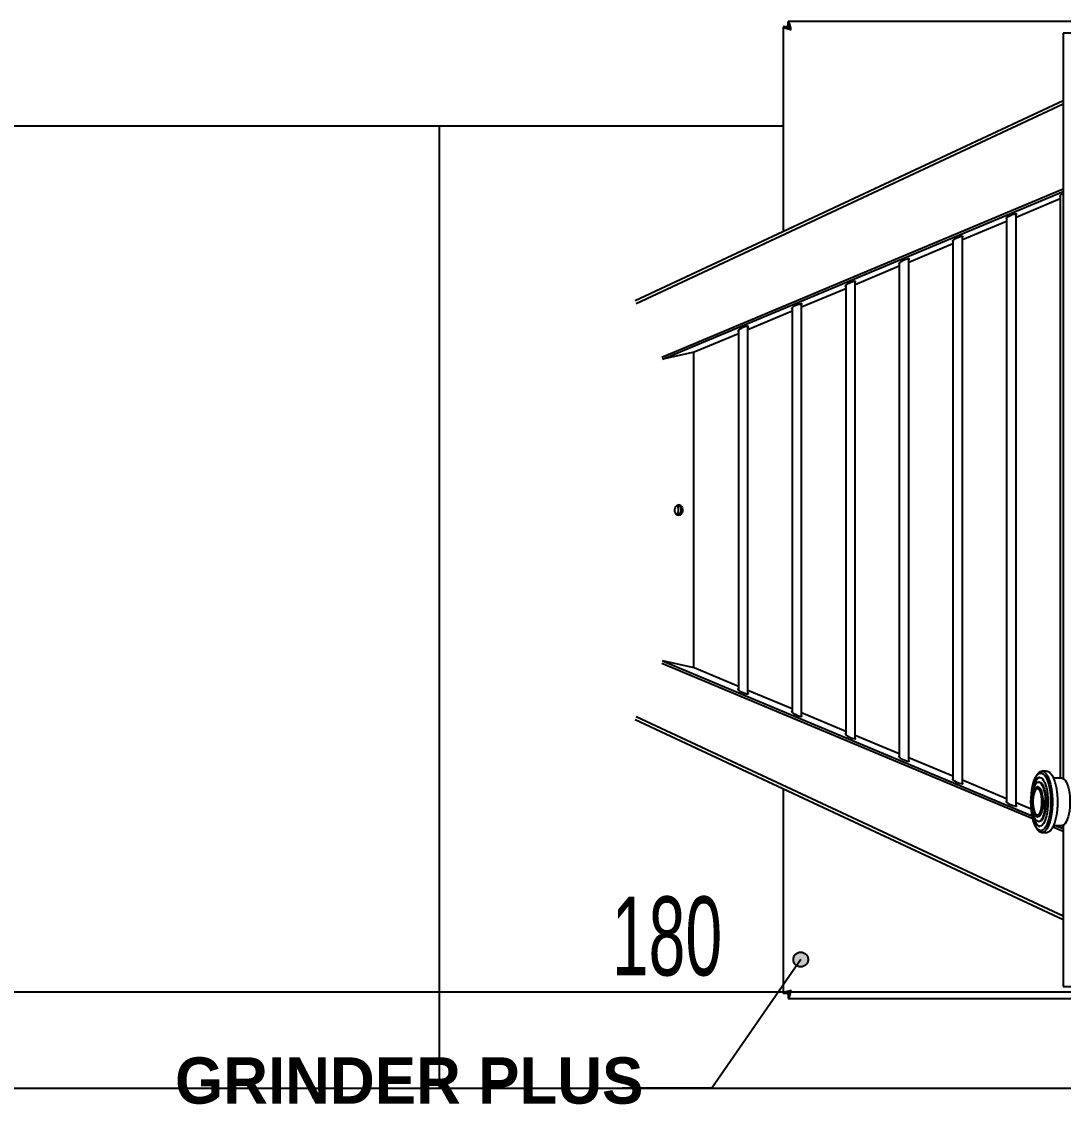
# Model space of a CAD drawing. Header units: millimetres. Extents: x 933584 to 974011, y 4545988 to 4553664.
# Drawn here: x 954611 to 954677, y 4549443.8 to 4549512.4 of the extents above; entities that cross this region are included whole.
import ezdxf

# ---------------------------------------------------------------- set-up
doc = ezdxf.new("R2010")
doc.units = ezdxf.units.MM
doc.header["$PDMODE"] = 35
doc.linetypes.add('HIDDEN', pattern=[9.525, 6.35, -3.175])
doc.layers.get('0').update_dxf_attribs({"color": 255})
doc.layers.get('Defpoints').update_dxf_attribs({"color": 8})
for name, color, linetype in [('0-DMS-50', 143, 'Continuous'), ('0-HSL-SLD', 252, 'Continuous'), ('0-LNS-VLF', 11, 'Continuous'), ('0-TXT-NRS', 6, 'Continuous')]:
    doc.layers.add(name, color=color, linetype=linetype)
doc.styles.add('Century Gothic_B_3', font='GOTHICB.TTF', dxfattribs={"height": 4})
doc.styles.add('dim_romans_50', font='swissl.ttf', dxfattribs={"width": 0.6, "height": 5})
doc.dimstyles.new('ONK_dim 1_50', dxfattribs={"dimscale": 5, "dimtxt": 4, "dimasz": 0.5, "dimexe": 0.5, "dimexo": 0.5, "dimgap": 0.2, "dimtad": 1, "dimdec": 1, "dimrnd": 0.5, "dimzin": 9, "dimtxsty": 'dim_romans_50', "dimblk": 'OBLIQUE', "dimcen": 1, "dimclre": 256, "dimclrt": 256, "dimazin": 2, "dimtfac": 1, "dimtdec": 1, "dimtix": 1, "dimtmove": 2, "dimatfit": 3, "dimldrblk": 'OBLIQUE', "dimfxl": 3, "dimfxlon": 1, "dimarcsym": 0})

# ---------------------------------------------------------------- blocks, each defined once
blk = doc.blocks.new('cbxcbb')
at = {"layer": '0-HSL-SLD', "linetype": 'Continuous'}
for p, q in [((954561.846, 4547505.76), (954659.209, 4547505.76)), ((954637.44, 4547444.8), (954637.44, 4547505.76)), ((954561.846, 4547444.8), (954741.846, 4547444.8))]:
    blk.add_line(p, q, dxfattribs=at)
blk = doc.blocks.new('_Oblique')
at = {"color": 0, "linetype": 'ByBlock', "lineweight": -2}
blk.add_line((-0.5, -0.5), (0.5, 0.5), dxfattribs=at)
blk = doc.blocks.new('*D2091')
at = {"layer": '0-DMS-50', "lineweight": -2}
for p, q in [((954561.846, 4549447.3), (954561.846, 4549453.397)), ((954741.846, 4549447.3), (954741.846, 4549453.397))]:
    blk.add_line(p, q, dxfattribs=at)
at = {"layer": '0-DMS-50', "color": 0, "lineweight": -2}
blk.add_line((954561.846, 4549450.897), (954741.846, 4549450.897), dxfattribs=at)
at = {"layer": 'Defpoints', "color": 0}
for p in [(954741.846, 4549450.897), (954561.846, 4549444.8), (954741.846, 4549444.8)]:
    blk.add_point(p, dxfattribs=at)
at = {"layer": '0-DMS-50', "color": 0, "linetype": 'ByBlock', "lineweight": -2, "xscale": 2.5, "yscale": 2.5, "zscale": 2.5, "rotation": 180}
blk.add_blockref('_Oblique', (954561.846, 4549450.897), dxfattribs=at)
at = {"layer": '0-DMS-50', "color": 0, "linetype": 'ByBlock', "lineweight": -2, "xscale": 2.5, "yscale": 2.5, "zscale": 2.5}
blk.add_blockref('_Oblique', (954741.846, 4549450.897), dxfattribs=at)
at = {"layer": '0-DMS-50', "insert": (954651.846, 4549454.397), "char_height": 5, "attachment_point": 5, "style": 'dim_romans_50'}
blk.add_mtext('180', dxfattribs=at)

msp = doc.modelspace()

# ---------------------------------------------------------------- hatches: boundary and pattern name
at = {"layer": '0-LNS-VLF', "linetype": 'HIDDEN', "ltscale": 0.5}
h = msp.add_hatch(color=256, dxfattribs=at)
h.dxf.hatch_style = 1
edge = h.paths.add_edge_path()
edge.add_arc((954660.32, 4549452.941), 0.467, 0, 360)

# ---------------------------------------------------------------- linework, layer by layer
at = {"layer": '0-LNS-VLF', "ltscale": 0.5}
msp.add_lwpolyline([(954660.32, 4549452.941), (954654.692, 4549444.8), (954649, 4549444.8)], dxfattribs=at)
at = {"layer": '0-LNS-VLF', "linetype": 'HIDDEN', "ltscale": 0.5}
msp.add_circle((954660.32, 4549452.941), 0.467, dxfattribs=at)
at = {"layer": '0-TXT-NRS'}
for p, q in [((954726.288, 4549512.37), (954659.53, 4549512.37)), ((954659.53, 4549512.12), (954659.53, 4549512.37)), ((954659.209, 4549512.049), (954659.209, 4549499.069)), ((954659.459, 4549512.049), (954659.209, 4549512.049)), ((954659.616, 4549512.049), (954659.459, 4549512.049)), ((954676.942, 4549511.637), (954676.942, 4549464.413)), ((954680.875, 4549511.637), (954676.942, 4549511.637)), ((954676.942, 4549507.354), (954649.823, 4549494.683)), ((954676.942, 4549507.135), (954649.898, 4549494.499)), ((954651.517, 4549491.118), (954676.942, 4549501.766)), ((954651.572, 4549490.982), (954676.942, 4549501.607)), ((954676.76, 4549501.359), (954676.76, 4549464.431)), ((954676.76, 4549501.135), (954673.962, 4549499.963)), ((954673.362, 4549499.936), (954673.362, 4549462.904)), ((954673.865, 4549500.17), (954673.962, 4549500.17)), ((954673.962, 4549462.67), (954673.962, 4549500.17)), ((954673.962, 4549500.17), (954673.962, 4549500.17)), ((954673.362, 4549499.712), (954670.564, 4549498.54)), ((954669.964, 4549498.513), (954669.964, 4549464.327)), ((954670.564, 4549464.08), (954670.564, 4549498.76)), ((954669.964, 4549498.289), (954667.166, 4549497.117)), ((954666.566, 4549497.09), (954666.566, 4549465.75)), ((954667.166, 4549465.503), (954667.166, 4549497.337)), ((954666.566, 4549496.866), (954663.768, 4549495.694)), ((954663.768, 4549466.926), (954663.768, 4549495.914)), ((954663.168, 4549495.443), (954660.37, 4549494.271)), ((954663.168, 4549495.667), (954663.168, 4549467.173)), ((954660.242, 4549494.47), (954660.37, 4549494.47)), ((954660.37, 4549468.37), (954660.37, 4549494.47)), ((954660.37, 4549494.47), (954660.37, 4549494.47)), ((954659.77, 4549494.02), (954656.972, 4549492.848)), ((954659.77, 4549494.244), (954659.77, 4549468.596)), ((954656.972, 4549469.772), (954656.972, 4549493.068)), ((954656.372, 4549492.597), (954653.573, 4549491.425)), ((954656.372, 4549492.821), (954656.372, 4549470.019)), ((954653.573, 4549491.425), (954651.572, 4549490.982)), ((954653.517, 4549491.412), (954653.517, 4549471.428)), ((954651.517, 4549471.722), (954675.019, 4549461.879)), ((954653.573, 4549471.415), (954651.572, 4549471.858)), ((954651.572, 4549471.858), (954674.982, 4549462.054)), ((954656.372, 4549470.243), (954653.573, 4549471.415)), ((954659.77, 4549468.82), (954656.972, 4549469.991)), ((954649.898, 4549468.341), (954676.942, 4549455.705)), ((954660.242, 4549468.37), (954660.37, 4549468.37)), ((954663.168, 4549467.397), (954660.37, 4549468.568)), ((954660.37, 4549468.37), (954660.37, 4549468.37)), ((954649.823, 4549468.156), (954676.942, 4549455.486)), ((954666.566, 4549465.974), (954663.768, 4549467.145)), ((954669.964, 4549464.551), (954667.166, 4549465.722)), ((954675.845, 4549464.871), (954675.601, 4549464.871)), ((954675.845, 4549464.871), (954675.852, 4549464.871)), ((954673.362, 4549463.128), (954670.564, 4549464.299)), ((954675.425, 4549464.181), (954675.386, 4549464.181)), ((954676.863, 4549464.431), (954676.345, 4549464.431)), ((954659.209, 4549463.771), (954659.209, 4549450.791)), ((954675.334, 4549463.881), (954675.306, 4549463.881)), ((954674.926, 4549462.473), (954673.962, 4549462.876)), ((954674.969, 4549463.225), (954674.936, 4549463.113)), ((954674.987, 4549463.114), (954674.969, 4549463.225)), ((954674.997, 4549463.225), (954674.969, 4549463.225)), ((954674.976, 4549463.086), (954674.985, 4549463.081)), ((954675.724, 4549462.976), (954675.683, 4549462.964)), ((954675.771, 4549462.976), (954675.724, 4549462.976)), ((954673.865, 4549462.67), (954673.962, 4549462.67)), ((954673.962, 4549462.67), (954673.962, 4549462.67)), ((954674.929, 4549462.743), (954674.97, 4549462.755)), ((954674.976, 4549462.743), (954674.929, 4549462.743)), ((954674.986, 4549462.755), (954674.97, 4549462.755)), ((954674.976, 4549462.743), (954674.987, 4549462.746)), ((954675.659, 4549462.643), (954675.684, 4549462.493)), ((954675.676, 4549462.632), (954675.659, 4549462.643)), ((954675.677, 4549462.643), (954675.659, 4549462.643)), ((954675.684, 4549462.493), (954675.716, 4549462.606)), ((954675.731, 4549462.493), (954675.684, 4549462.493)), ((954675.716, 4549462.606), (954675.763, 4549462.606)), ((954675.731, 4549462.493), (954675.763, 4549462.606)), ((954675.306, 4549461.981), (954675.334, 4549461.981)), ((954675.386, 4549461.681), (954675.425, 4549461.681)), ((954676.345, 4549461.431), (954676.863, 4549461.431)), ((954676.469, 4549461.431), (954676.942, 4549461.233)), ((954676.942, 4549461.449), (954676.942, 4549451.237)), ((954675.601, 4549460.991), (954675.845, 4549460.991)), ((954675.845, 4549460.991), (954675.836, 4549460.991)), ((954676.301, 4549461.342), (954676.942, 4549461.074)), ((954676.942, 4549451.237), (954680.875, 4549451.237)), ((954659.459, 4549450.791), (954659.209, 4549450.791)), ((954659.459, 4549450.791), (954659.617, 4549450.791)), ((954659.53, 4549450.72), (954659.53, 4549450.47)), ((954659.53, 4549450.47), (954726.288, 4549450.47))]:
    msp.add_line(p, q, dxfattribs=at)
for points in [[(954652.589, 4549481.09), (954652.508, 4549481.108), (954652.436, 4549481.16), (954652.38, 4549481.239), (954652.347, 4549481.339), (954652.34, 4549481.447), (954652.36, 4549481.553), (954652.405, 4549481.643), (954652.47, 4549481.71), (954652.548, 4549481.745), (954652.63, 4549481.745), (954652.708, 4549481.71), (954652.773, 4549481.643), (954652.818, 4549481.553), (954652.838, 4549481.447), (954652.831, 4549481.339), (954652.798, 4549481.239), (954652.743, 4549481.16), (954652.67, 4549481.108), (954652.589, 4549481.09)], [(954652.54, 4549481.744), (954652.61, 4549481.71), (954652.675, 4549481.643), (954652.72, 4549481.553), (954652.74, 4549481.447), (954652.733, 4549481.339), (954652.7, 4549481.239), (954652.645, 4549481.16), (954652.572, 4549481.108), (954652.54, 4549481.096)], [(954675.375, 4549464.755), (954675.422, 4549464.799), (954675.51, 4549464.853), (954675.601, 4549464.871), (954675.691, 4549464.853), (954675.78, 4549464.8), (954675.865, 4549464.711), (954675.945, 4549464.59), (954676.019, 4549464.437), (954676.086, 4549464.257), (954676.143, 4549464.052), (954676.19, 4549463.826), (954676.226, 4549463.583), (954676.251, 4549463.328), (954676.263, 4549463.066), (954676.263, 4549462.801), (954676.251, 4549462.538), (954676.227, 4549462.283), (954676.191, 4549462.04), (954676.144, 4549461.814), (954676.087, 4549461.608), (954676.021, 4549461.428), (954675.947, 4549461.275), (954675.866, 4549461.153), (954675.781, 4549461.064), (954675.692, 4549461.009), (954675.602, 4549460.991), (954675.602, 4549460.991)], [(954674.906, 4549462.929), (954674.912, 4549463.183), (954674.93, 4549463.432), (954674.959, 4549463.672), (954675, 4549463.897), (954675.051, 4549464.103), (954675.112, 4549464.287), (954675.18, 4549464.444), (954675.256, 4549464.571), (954675.337, 4549464.667), (954675.421, 4549464.729), (954675.508, 4549464.756), (954675.595, 4549464.747), (954675.681, 4549464.703), (954675.764, 4549464.625), (954675.842, 4549464.514), (954675.914, 4549464.371), (954675.979, 4549464.201), (954676.035, 4549464.006), (954676.081, 4549463.79), (954676.117, 4549463.558), (954676.141, 4549463.313), (954676.153, 4549463.06), (954676.153, 4549462.806), (954676.141, 4549462.553), (954676.117, 4549462.308), (954676.082, 4549462.076), (954676.036, 4549461.859), (954675.98, 4549461.664), (954675.915, 4549461.493), (954675.843, 4549461.351), (954675.765, 4549461.239), (954675.682, 4549461.16), (954675.596, 4549461.115), (954675.509, 4549461.106), (954675.422, 4549461.132), (954675.338, 4549461.194), (954675.257, 4549461.289), (954675.181, 4549461.416), (954675.113, 4549461.573), (954675.052, 4549461.756), (954675.001, 4549461.962), (954674.96, 4549462.187), (954674.93, 4549462.426), (954674.912, 4549462.675), (954674.906, 4549462.929)], [(954675.984, 4549462.933), (954675.978, 4549462.696), (954675.96, 4549462.465), (954675.929, 4549462.245), (954675.888, 4549462.041), (954675.836, 4549461.857), (954675.776, 4549461.699), (954675.708, 4549461.57), (954675.634, 4549461.473), (954675.556, 4549461.41), (954675.475, 4549461.382), (954675.394, 4549461.391), (954675.314, 4549461.436), (954675.238, 4549461.516), (954675.166, 4549461.629), (954675.102, 4549461.773), (954675.045, 4549461.944), (954674.999, 4549462.138), (954674.963, 4549462.35), (954674.938, 4549462.576), (954674.926, 4549462.811), (954674.925, 4549463.048), (954674.938, 4549463.283), (954674.962, 4549463.509), (954674.998, 4549463.722), (954675.045, 4549463.916), (954675.101, 4549464.087), (954675.165, 4549464.231), (954675.237, 4549464.345), (954675.313, 4549464.425), (954675.393, 4549464.471), (954675.474, 4549464.48), (954675.554, 4549464.453), (954675.633, 4549464.39), (954675.707, 4549464.294), (954675.775, 4549464.165), (954675.836, 4549464.007), (954675.887, 4549463.824), (954675.929, 4549463.62), (954675.959, 4549463.4), (954675.978, 4549463.169), (954675.984, 4549462.933)], [(954674.971, 4549463.225), (954674.977, 4549463.296), (954675.004, 4549463.493), (954675.042, 4549463.673), (954675.09, 4549463.833), (954675.147, 4549463.966), (954675.21, 4549464.07), (954675.278, 4549464.14), (954675.35, 4549464.176), (954675.422, 4549464.177), (954675.494, 4549464.141), (954675.562, 4549464.071), (954675.625, 4549463.967), (954675.682, 4549463.834), (954675.73, 4549463.675), (954675.768, 4549463.495), (954675.795, 4549463.298), (954675.81, 4549463.091), (954675.814, 4549462.879), (954675.804, 4549462.669), (954675.783, 4549462.466), (954675.751, 4549462.277), (954675.708, 4549462.106), (954675.655, 4549461.959), (954675.595, 4549461.84), (954675.529, 4549461.753), (954675.459, 4549461.699), (954675.387, 4549461.681), (954675.387, 4549461.681)], [(954675.474, 4549464.48), (954675.452, 4549464.476), (954675.372, 4549464.44), (954675.294, 4549464.368), (954675.222, 4549464.263), (954675.155, 4549464.126), (954675.097, 4549463.961), (954675.048, 4549463.772), (954675.009, 4549463.564), (954674.982, 4549463.34), (954674.979, 4549463.308)], [(954675.425, 4549464.181), (954675.443, 4549464.18), (954675.514, 4549464.153), (954675.584, 4549464.091), (954675.649, 4549463.996), (954675.707, 4549463.87), (954675.757, 4549463.717), (954675.798, 4549463.542), (954675.828, 4549463.349), (954675.846, 4549463.144), (954675.852, 4549462.932)], [(954676.863, 4549464.431), (954676.922, 4549464.421), (954676.999, 4549464.378), (954677.073, 4549464.301), (954677.142, 4549464.191), (954677.204, 4549464.052), (954677.259, 4549463.887), (954677.304, 4549463.699), (954677.339, 4549463.493), (954677.363, 4549463.274), (954677.375, 4549463.048), (954677.375, 4549462.818), (954677.363, 4549462.591), (954677.339, 4549462.372), (954677.305, 4549462.166), (954677.26, 4549461.978), (954677.205, 4549461.812), (954677.143, 4549461.673), (954677.074, 4549461.563), (954677, 4549461.485), (954676.923, 4549461.441), (954676.863, 4549461.431)], [(954675.306, 4549461.981), (954675.243, 4549461.999), (954675.182, 4549462.053), (954675.125, 4549462.141), (954675.076, 4549462.259), (954675.036, 4549462.402), (954675.006, 4549462.567), (954674.987, 4549462.745), (954674.981, 4549462.93), (954674.987, 4549463.115), (954675.005, 4549463.294), (954675.035, 4549463.458), (954675.076, 4549463.602), (954675.125, 4549463.72), (954675.181, 4549463.808), (954675.242, 4549463.863), (954675.305, 4549463.881), (954675.369, 4549463.863), (954675.43, 4549463.809), (954675.486, 4549463.722), (954675.535, 4549463.604), (954675.576, 4549463.46), (954675.606, 4549463.296), (954675.624, 4549463.117), (954675.631, 4549462.932), (954675.624, 4549462.747), (954675.606, 4549462.569), (954675.576, 4549462.404), (954675.536, 4549462.26), (954675.486, 4549462.142), (954675.43, 4549462.054), (954675.369, 4549462), (954675.306, 4549461.981)], [(954675.582, 4549462.932), (954675.576, 4549462.755), (954675.557, 4549462.586), (954675.527, 4549462.432), (954675.486, 4549462.3), (954675.437, 4549462.195), (954675.382, 4549462.123), (954675.322, 4549462.086), (954675.261, 4549462.086), (954675.202, 4549462.122), (954675.146, 4549462.194), (954675.097, 4549462.299), (954675.056, 4549462.431), (954675.026, 4549462.585), (954675.007, 4549462.753), (954675.001, 4549462.93), (954675.007, 4549463.107), (954675.026, 4549463.276), (954675.056, 4549463.43), (954675.097, 4549463.562), (954675.146, 4549463.667), (954675.201, 4549463.739), (954675.261, 4549463.776), (954675.322, 4549463.777), (954675.381, 4549463.74), (954675.437, 4549463.668), (954675.486, 4549463.563), (954675.526, 4549463.431), (954675.557, 4549463.278), (954675.576, 4549463.109), (954675.582, 4549462.932)], [(954675.306, 4549463.78), (954675.259, 4549463.762), (954675.201, 4549463.707), (954675.148, 4549463.618), (954675.103, 4549463.499), (954675.068, 4549463.355), (954675.043, 4549463.193), (954675.03, 4549463.019), (954675.03, 4549462.841), (954675.043, 4549462.668), (954675.068, 4549462.505), (954675.104, 4549462.362), (954675.149, 4549462.243), (954675.202, 4549462.154), (954675.259, 4549462.099), (954675.306, 4549462.082)], [(954675.334, 4549463.881), (954675.397, 4549463.863), (954675.458, 4549463.809), (954675.514, 4549463.722), (954675.563, 4549463.604), (954675.604, 4549463.46), (954675.634, 4549463.296), (954675.652, 4549463.117), (954675.659, 4549462.932)], [(954675.659, 4549462.932), (954675.653, 4549462.747), (954675.634, 4549462.569), (954675.604, 4549462.404), (954675.564, 4549462.26), (954675.515, 4549462.142), (954675.458, 4549462.054), (954675.398, 4549462), (954675.334, 4549461.981), (954675.334, 4549461.981)], [(954675.852, 4549462.932), (954675.846, 4549462.721), (954675.828, 4549462.516), (954675.798, 4549462.323), (954675.758, 4549462.147), (954675.708, 4549461.994), (954675.649, 4549461.867), (954675.585, 4549461.772), (954675.515, 4549461.709), (954675.443, 4549461.682), (954675.425, 4549461.681)], [(954675.387, 4549461.681), (954675.315, 4549461.699), (954675.244, 4549461.752), (954675.178, 4549461.839), (954675.118, 4549461.958), (954675.066, 4549462.104), (954675.023, 4549462.275), (954674.99, 4549462.464), (954674.969, 4549462.666), (954674.964, 4549462.743)], [(954674.979, 4549462.554), (954674.994, 4549462.406), (954675.028, 4549462.189), (954675.072, 4549461.99), (954675.126, 4549461.813), (954675.188, 4549461.662), (954675.258, 4549461.541), (954675.334, 4549461.453), (954675.413, 4549461.399), (954675.474, 4549461.382)]]:
    msp.add_lwpolyline(points, dxfattribs=at)
for centre, radius, start, end in [((954652.227, 4549481.437), 0.352, 357.20692, 48.70968), ((954652.227, 4549481.403), 0.352, 311.29032, 2.79308), ((954652.436, 4549481.455), 0.307, 353.52723, 70.11939), ((954652.428, 4549481.39), 0.315, 290.92781, 5.42557), ((954678.303, 4549462.859), 3.377, 175.69278, 181.97232), ((954677.998, 4549462.859), 3.03, 175.70338, 181.97218), ((954672.655, 4549462.859), 3.03, 355.70338, 1.97218), ((954672.349, 4549462.859), 3.377, 355.69278, 1.97232), ((954672.396, 4549462.859), 3.377, 355.69278, 1.97232), ((954675.624, 4549461.311), 0.32, 222.3, 266.07613)]:
    msp.add_arc(centre, radius, start, end, dxfattribs=at)
for centre, major_axis, start_param, end_param in [((954677.06, 4549501.452), (0.329, 0.141), 1.856305, 3.491244), ((954673.662, 4549500.029), (0.329, 0.141), 5.773438, 9.77443), ((954670.264, 4549498.606), (0.329, 0.141), 5.773438, 9.77443), ((954666.866, 4549497.183), (0.329, 0.141), 5.773438, 9.77443), ((954663.468, 4549495.76), (0.329, 0.141), 5.773438, 9.77443), ((954660.07, 4549494.337), (0.329, 0.141), 5.773438, 9.77443), ((954656.672, 4549492.914), (0.329, 0.141), 5.773438, 9.77443), ((954656.672, 4549469.926), (0.329, -0.141), 2.791941, 6.792933), ((954660.07, 4549468.503), (0.329, -0.141), 2.791941, 6.792933), ((954663.468, 4549467.08), (0.329, -0.141), 2.791941, 6.792933), ((954666.866, 4549465.657), (0.329, -0.141), 2.791941, 6.792933), ((954670.264, 4549464.234), (0.329, -0.141), 2.791941, 6.792933), ((954673.662, 4549462.811), (0.329, -0.141), 2.791941, 6.792933), ((954677.06, 4549461.388), (0.329, -0.141), 4.013951, 4.42688)]:
    msp.add_ellipse(centre, major_axis=major_axis, ratio=0.187095, start_param=start_param, end_param=end_param, dxfattribs=at)
for points, knots in [([(954659.709, 4549511.87), (954659.696, 4549511.928), (954659.669, 4549512.043), (954659.63, 4549512.196), (954659.59, 4549512.309), (954659.557, 4549512.363), (954659.537, 4549512.368), (954659.53, 4549512.37)], [0, 0, 0, 0, 0.220231, 0.44048, 0.660729, 0.880978, 1, 1, 1, 1]), ([(954659.209, 4549512.049), (954659.215, 4549512.036), (954659.226, 4549512.01), (954659.317, 4549511.97), (954659.45, 4549511.931), (954659.589, 4549511.897), (954659.678, 4549511.877), (954659.709, 4549511.87)], [0, 0, 0, 0, 0.220231, 0.44048, 0.660729, 0.880978, 1, 1, 1, 1]), ([(954659.459, 4549512.049), (954659.462, 4549512.035), (954659.469, 4549512.007), (954659.521, 4549511.964), (954659.596, 4549511.922), (954659.664, 4549511.891), (954659.702, 4549511.873), (954659.709, 4549511.87)], [0, 0, 0, 0, 0.236297, 0.472594, 0.708796, 0.944997, 1, 1, 1, 1]), ([(954659.709, 4549511.87), (954659.695, 4549511.901), (954659.667, 4549511.963), (954659.624, 4549512.043), (954659.582, 4549512.099), (954659.55, 4549512.119), (954659.533, 4549512.12), (954659.53, 4549512.12)], [0, 0, 0, 0, 0.2362972, 0.4725944, 0.7087957, 0.9449969, 1, 1, 1, 1]), ([(954676.608, 4549462.931), (954676.606, 4549463.015), (954676.605, 4549463.132), (954676.595, 4549463.303), (954676.583, 4549463.444), (954676.564, 4549463.608), (954676.539, 4549463.772), (954676.507, 4549463.934), (954676.469, 4549464.089), (954676.425, 4549464.235), (954676.375, 4549464.37), (954676.32, 4549464.491), (954676.258, 4549464.598), (954676.191, 4549464.69), (954676.116, 4549464.766), (954676.033, 4549464.824), (954675.945, 4549464.863), (954675.884, 4549464.867), (954675.856, 4549464.869)], [0, 0, 0, 0, 0.0857291, 0.1200346, 0.1766454, 0.2346747, 0.2961764, 0.3594844, 0.4239436, 0.489051, 0.5544909, 0.620088, 0.6857885, 0.7516205, 0.8173503, 0.8821132, 0.9456437, 1, 1, 1, 1]), ([(954675.37, 4549464.746), (954675.357, 4549464.733), (954675.311, 4549464.688), (954675.248, 4549464.592), (954675.176, 4549464.459), (954675.114, 4549464.311), (954675.06, 4549464.149), (954675.015, 4549463.976), (954674.978, 4549463.795), (954674.948, 4549463.609), (954674.929, 4549463.438), (954674.916, 4549463.28), (954674.907, 4549463.117), (954674.906, 4549462.999), (954674.905, 4549462.931)], [0, 0, 0, 0, 0.0379514, 0.1380645, 0.2346536, 0.329786, 0.4243354, 0.5179344, 0.6096957, 0.6974763, 0.7834544, 0.8459275, 0.9102608, 1, 1, 1, 1]), ([(954674.905, 4549462.931), (954674.906, 4549462.847), (954674.908, 4549462.73), (954674.918, 4549462.558), (954674.93, 4549462.416), (954674.949, 4549462.251), (954674.975, 4549462.085), (954675.007, 4549461.921), (954675.047, 4549461.762), (954675.092, 4549461.613), (954675.145, 4549461.474), (954675.204, 4549461.347), (954675.272, 4549461.233), (954675.331, 4549461.15), (954675.373, 4549461.111), (954675.385, 4549461.1)], [0, 0, 0, 0, 0.108454, 0.15208, 0.22407, 0.297934, 0.376318, 0.45714, 0.53963, 0.623224, 0.707622, 0.792713, 0.878503, 0.964861, 1, 1, 1, 1]), ([(954675.843, 4549460.992), (954675.845, 4549460.992), (954675.883, 4549460.987), (954675.957, 4549461.005), (954676.056, 4549461.05), (954676.146, 4549461.122), (954676.226, 4549461.216), (954676.298, 4549461.329), (954676.361, 4549461.459), (954676.418, 4549461.605), (954676.468, 4549461.766), (954676.51, 4549461.939), (954676.544, 4549462.119), (954676.571, 4549462.299), (954676.588, 4549462.463), (954676.599, 4549462.616), (954676.606, 4549462.767), (954676.607, 4549462.874), (954676.608, 4549462.931)], [0, 0, 0, 0, 0.0046765, 0.0737373, 0.1415722, 0.2140123, 0.2882959, 0.3610854, 0.433061, 0.5050802, 0.5769411, 0.6481881, 0.7179335, 0.7840142, 0.845651, 0.8911797, 0.9421944, 1, 1, 1, 1]), ([(954659.709, 4549450.97), (954659.651, 4549450.957), (954659.536, 4549450.93), (954659.383, 4549450.891), (954659.27, 4549450.851), (954659.216, 4549450.818), (954659.211, 4549450.798), (954659.209, 4549450.791)], [0, 0, 0, 0, 0.220231, 0.44048, 0.660729, 0.880978, 1, 1, 1, 1]), ([(954659.709, 4549450.97), (954659.678, 4549450.956), (954659.616, 4549450.928), (954659.536, 4549450.885), (954659.48, 4549450.843), (954659.46, 4549450.811), (954659.459, 4549450.794), (954659.459, 4549450.791)], [0, 0, 0, 0, 0.236297, 0.472594, 0.708796, 0.944997, 1, 1, 1, 1]), ([(954659.53, 4549450.47), (954659.543, 4549450.476), (954659.569, 4549450.487), (954659.609, 4549450.578), (954659.648, 4549450.711), (954659.682, 4549450.85), (954659.702, 4549450.939), (954659.709, 4549450.97)], [0, 0, 0, 0, 0.220231, 0.44048, 0.660729, 0.880978, 1, 1, 1, 1]), ([(954659.53, 4549450.72), (954659.544, 4549450.723), (954659.572, 4549450.73), (954659.614, 4549450.782), (954659.657, 4549450.857), (954659.688, 4549450.925), (954659.706, 4549450.963), (954659.709, 4549450.97)], [0, 0, 0, 0, 0.236297, 0.472594, 0.708796, 0.944997, 1, 1, 1, 1])]:
    msp.add_open_spline(points, degree=3, knots=knots, dxfattribs=at)

# ---------------------------------------------------------------- block references
msp.add_blockref('cbxcbb', (0, 2000))

# ---------------------------------------------------------------- texts
at = {"layer": '0-LNS-VLF', "linetype": 'HIDDEN', "ltscale": 0.5, "insert": (954620.681, 4549446.742), "char_height": 2.93644, "width": 95.45499, "attachment_point": 1, "line_spacing_factor": 0.984502, "style": 'Century Gothic_B_3'}
msp.add_mtext('\\pxql;{\\fFranklin Gothic Book|b1|i0|c162|p34;GRINDER PLUS}', dxfattribs=at)

# ---------------------------------------------------------------- dimensions: what is measured, and where the dimension line sits
at = {"layer": '0-DMS-50'}
dim = msp.add_linear_dim(base=(954741.846, 4549450.897), p1=(954561.846, 4549444.8), p2=(954741.846, 4549444.8), dimstyle='ONK_dim 1_50', dxfattribs=at)
dim.commit()
dim.dimension.update_dxf_attribs({"geometry": '*D2091', "text_midpoint": (954651.846, 4549454.397)})

doc.saveas('drawing.dxf')
